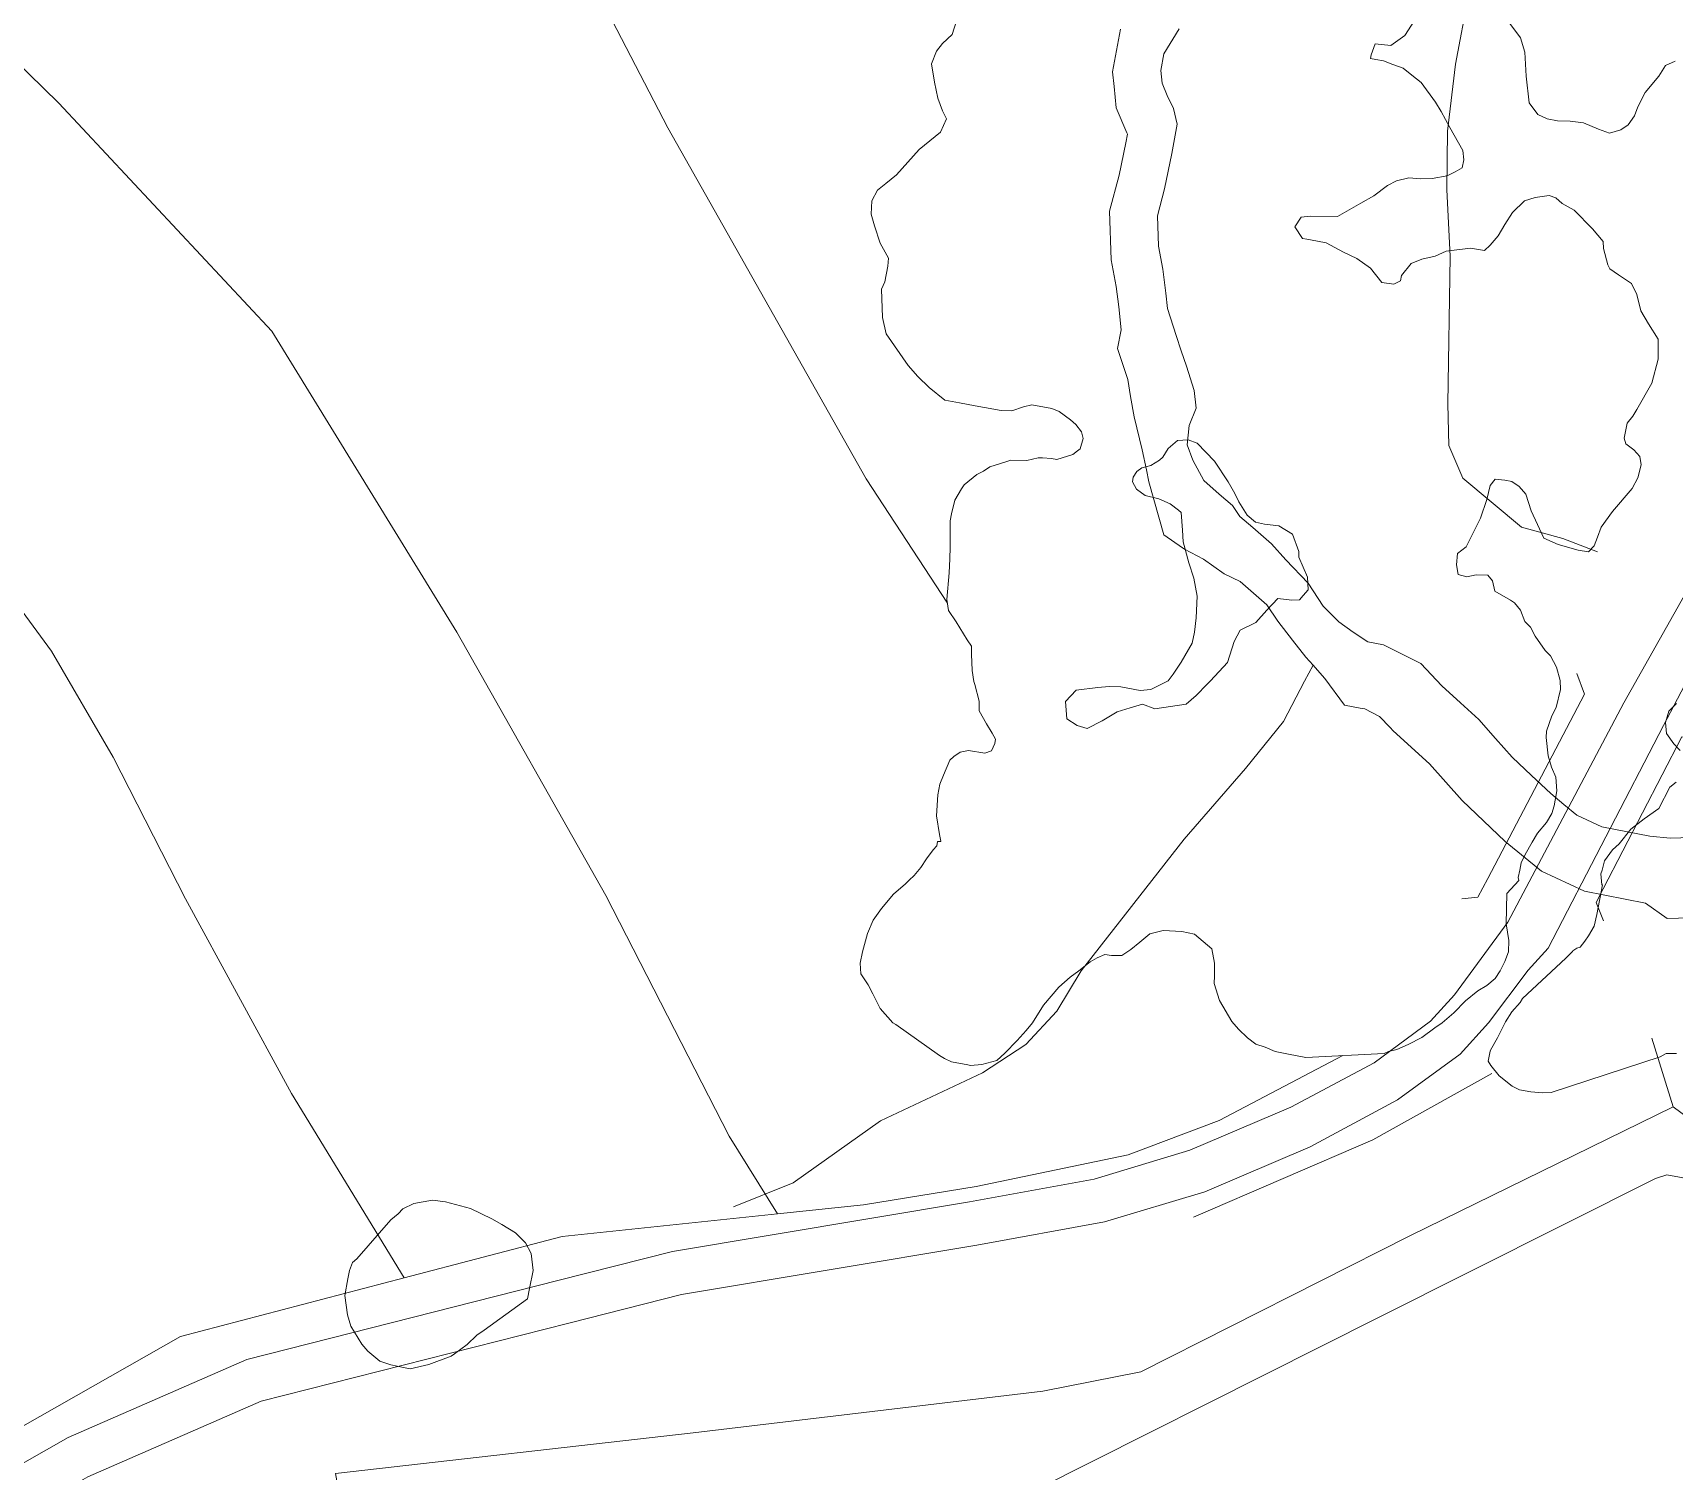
# Model space of a CAD drawing. Header units: metres. Extents: x 4652992 to 4879070, y 2074171 to 2309877.
# Drawn here: x 4653773.4 to 4653875.7, y 2308535.9 to 2308625.5 of the extents above; entities that cross this region are included whole.
import ezdxf

# ---------------------------------------------------------------- set-up
doc = ezdxf.new("R2010")
doc.units = ezdxf.units.M
doc.header["$MEASUREMENT"] = 0
doc.linetypes.add('DGN Style 3', pattern=[92.779933, 66.271381, -26.508552])
for name, color, linetype, lineweight in [('Level 1', 2, 'Continuous', 0), ('Level 10', 54, 'Continuous', 0), ('Level 19', 38, 'DGN Style 3', 0), ('Level 2', 6, 'Continuous', 0), ('Level 28', 5, 'Continuous', 0), ('Level 35', 4, 'Continuous', 0), ('Level 37', 3, 'Continuous', 0), ('Level 40', 1, 'Continuous', 0)]:
    doc.layers.add(name, color=color, linetype=linetype, lineweight=lineweight)

msp = doc.modelspace()

# ---------------------------------------------------------------- linework, layer by layer
at = {"layer": 'Level 1'}
for points in [[(4653870.979311, 2308593.17792, 1250), (4653868.817873, 2308594.004519, 1249), (4653866.229922, 2308594.71509, 1248), (4653862.570498, 2308597.777712, 1247), (4653861.698488, 2308599.802492, 1246.7875), (4653861.642275, 2308602.412478, 1246.55), (4653861.791323, 2308611.595278, 1245.3), (4653861.58008, 2308615.774721, 1244.8875), (4653861.616884, 2308619.394289, 1244.5), (4653862.111086, 2308623.569887, 1244.2125), (4653862.919131, 2308627.879275, 1243.975), (4653863.57593, 2308632.923281, 1243.6625), (4653864.03528, 2308641.534304, 1243.0125), (4653864.597109, 2308643.675295, 1243.0125), (4653865.453676, 2308645.504519, 1243.0125), (4653865.763674, 2308646.473513, 1243.0125), (4653865.876101, 2308647.928713, 1243.0125), (4653866.202517, 2308650.806093, 1242.6667), (4653866.283642, 2308651.67215, 1243), (4653866.052589, 2308654.234674, 1242.579446)], [(4653817.1131, 2308552.339297, 1255.4738), (4653820.830691, 2308553.84833, 1254.8738), (4653826.282717, 2308557.711123, 1253.4238), (4653832.64313, 2308560.710085, 1251.7113), (4653835.33771, 2308562.473879, 1251.1988), (4653837.269472, 2308564.538515, 1250.8488), (4653838.78351, 2308567.059695, 1250.5863), (4653845.212099, 2308575.277712, 1249.8363), (4653849.032107, 2308579.67792, 1249), (4653851.394472, 2308582.607119, 1248), (4653852.695413, 2308585.115625, 1246.7172), (4653853.238242, 2308586.1129, 1247.115619)]]:
    msp.add_polyline3d(points, dxfattribs=at)
at = {"layer": 'Level 10', "elevation": 1258.000385, "flags": 128}
msp.add_lwpolyline([(4653832.371189, 2308532.893937), (4653857.311037, 2308545.45228), (4653874.592846, 2308554.11853), (4653875.29706, 2308554.349534), (4653876.319314, 2308554.150121), (4653890.413854, 2308542.141278), (4653891.671989, 2308541.102079), (4653893.211449, 2308540.226098), (4653903.539371, 2308531.265496)], dxfattribs=at)
at = {"layer": 'Level 19', "linetype": 'DGN Style 3'}
for points in [[(4653766.747758, 2308532.93109, 1261.06256), (4653775.645877, 2308537.975289, 1260.371662), (4653786.781093, 2308542.834655, 1259.354975), (4653806.169932, 2308547.753084, 1257.290499), (4653813.313656, 2308549.571699, 1256.372681), (4653831.817707, 2308552.669732, 1253.725981), (4653839.599179, 2308554.078861, 1253.350121), (4653845.557812, 2308555.875778, 1253.057089), (4653851.863407, 2308558.555357, 1252.73101), (4653857.042582, 2308561.333746, 1252.5726), (4653860.559781, 2308563.922266, 1252.502575), (4653862.064312, 2308565.57376, 1252.449024), (4653865.378334, 2308570.101764, 1251.57082), (4653872.62028, 2308583.77075, 1251.219917), (4653878.300797, 2308593.879517, 1252.244749), (4653881.740625, 2308600.153372, 1252.268885), (4653885.273448, 2308606.225316, 1252.398548), (4653888.359842, 2308611.674665, 1252.621392), (4653889.627927, 2308613.897831, 1252.66785), (4653890.547704, 2308615.48915, 1252.706722), (4653891.277456, 2308616.85765, 1252.719202), (4653892.057587, 2308618.851858, 1252.451345), (4653893.267611, 2308622.928116, 1252.114335)], [(4653768.221379, 2308530.613145, 1261.097118), (4653776.87422, 2308535.5183, 1260.323746), (4653787.672861, 2308540.230786, 1259.316401), (4653806.845571, 2308545.094389, 1257.238209), (4653813.879509, 2308546.885055, 1256.360756), (4653832.28862, 2308549.967193, 1253.816866), (4653840.241671, 2308551.407393, 1253.323206), (4653846.493033, 2308553.292586, 1253.046809), (4653853.05067, 2308556.079271, 1252.905087), (4653858.511375, 2308559.008689, 1252.720885), (4653862.404641, 2308561.873979, 1252.565966), (4653864.177176, 2308563.819657, 1252.516478), (4653866.649717, 2308567.093079, 1252.433666), (4653867.900211, 2308568.472759, 1251.990906), (4653875.073553, 2308582.359163, 1251.684688), (4653880.503669, 2308592.697208, 1252.294955), (4653883.917473, 2308598.923599, 1252.563799), (4653887.441614, 2308604.980621, 1252.452952), (4653890.533296, 2308610.439306, 1252.58908), (4653891.608659, 2308612.324598, 1252.697763), (4653892.305179, 2308613.395698, 1252.750922), (4653893.389972, 2308613.977782, 1252.797401), (4653895.109768, 2308614.692159, 1252.854482), (4653897.570397, 2308615.247785, 1253.134731)]]:
    msp.add_polyline3d(points, dxfattribs=at)
at = {"layer": 'Level 2'}
for points in [[(4653876.7303, 2308570.361, 1248.0777), (4653875.3159, 2308570.3158, 1248.0777), (4653873.9668, 2308571.2801, 1248.0777), (4653870.1586, 2308572.0225, 1248.0777), (4653867.47, 2308573.2789, 1247.7777), (4653865.2132, 2308575.1319, 1247.7777), (4653862.5357, 2308577.6764, 1247.5777), (4653860.491, 2308579.9715, 1247.5777), (4653858.2314, 2308582.0308, 1247.3777), (4653858.0486, 2308582.2238, 1247.3777), (4653857.3879, 2308582.9216, 1247.3777), (4653856.471, 2308583.3834, 1247.1777), (4653856.1695, 2308583.4422, 1247.1777), (4653855.202, 2308583.6307, 1247.1777), (4653853.9769, 2308585.2781, 1247.1777), (4653853.363, 2308585.9719, 1247.1261), (4653853.238242, 2308586.1129, 1247.115619), (4653852.7869, 2308586.623, 1247.0777), (4653851.9661, 2308587.6672, 1247.0777), (4653851.0502, 2308588.8662, 1247.0777), (4653850.3476, 2308589.8675, 1247.0777), (4653848.6913, 2308591.3279, 1246.7777), (4653847.7031, 2308591.8111, 1246.7777), (4653846.4117, 2308592.7231, 1246.7777), (4653845.2339, 2308593.3366, 1246.7777), (4653845.1043, 2308593.4252, 1246.748), (4653843.9269, 2308594.2303, 1246.4777), (4653843.0116, 2308597.5388, 1246.2777), (4653842.854, 2308598.2867, 1246.2777), (4653842.5893, 2308599.543, 1246.2777), (4653842.0831, 2308601.594, 1246.2777), (4653841.859, 2308602.8575, 1246.1881), (4653841.6927, 2308603.9322, 1246.0777), (4653841.0488, 2308605.8499, 1245.9777), (4653841.2765, 2308607.0158, 1245.9777), (4653841.129, 2308608.45, 1245.8777), (4653840.9741, 2308609.7267, 1245.6777), (4653840.6527, 2308611.3858, 1245.5777), (4653840.5588, 2308614.4147, 1245.4777), (4653841.1564, 2308616.6585, 1245.4777), (4653841.5684, 2308618.6773, 1245.3777), (4653841.667, 2308619.2082, 1245.2987), (4653841.6199, 2308619.3076, 1245.2777), (4653840.9688, 2308620.8542, 1245.0777), (4653840.8312, 2308622.1947, 1245.0777), (4653840.7388, 2308623.0945, 1245.0777), (4653841.2339, 2308625.7606, 1245.0777)], [(4653844.8977, 2308625.7869, 1244.8777), (4653843.9401, 2308624.2249, 1245.0777), (4653843.7456, 2308623.1773, 1245.0777), (4653843.8259, 2308622.3948, 1245.0777), (4653844.1454, 2308621.6358, 1245.2777), (4653844.5375, 2308620.8072, 1245.3777), (4653844.7759, 2308619.8418, 1245.3777), (4653844.4356, 2308618.009, 1245.3777), (4653844.2105, 2308616.9056, 1245.4277), (4653843.9853, 2308615.8022, 1245.4777), (4653843.5385, 2308614.1246, 1245.4777), (4653843.5972, 2308612.2304, 1245.5777), (4653843.8758, 2308610.7922, 1245.6777), (4653844.0575, 2308609.2948, 1245.8777), (4653844.1554, 2308608.342, 1245.9777), (4653844.7001, 2308606.6622, 1245.9777), (4653845.0208, 2308605.7071, 1246.0277), (4653845.3414, 2308604.752, 1246.0777), (4653845.8358, 2308603.2438, 1246.2777), (4653845.9465, 2308602.1408, 1246.2777), (4653845.5182, 2308601.0474, 1246.2777), (4653845.3867, 2308599.8539, 1246.2777), (4653845.7477, 2308598.885, 1246.2777), (4653846.4211, 2308597.6158, 1246.4777), (4653847.3949, 2308596.7732, 1246.5777), (4653848.2164, 2308596.0634, 1246.7777), (4653848.6773, 2308595.3921, 1246.7777), (4653849.4947, 2308594.6998, 1246.7777), (4653850.6555, 2308593.6734, 1246.7777), (4653851.5474, 2308592.675, 1247.0777), (4653852.9312, 2308591.2325, 1247.0777), (4653853.8629, 2308589.8023, 1247.0777), (4653854.8439, 2308588.8166, 1247.0777), (4653855.7425, 2308588.1706, 1247.1777), (4653856.6489, 2308587.5778, 1247.1777), (4653857.6339, 2308587.3859, 1247.1777), (4653858.7905, 2308586.8033, 1247.2777), (4653859.9472, 2308586.2207, 1247.3777), (4653861.2649, 2308584.8291, 1247.3777), (4653862.4229, 2308583.7738, 1247.4777), (4653863.5808, 2308582.7184, 1247.5777), (4653864.6206, 2308581.5514, 1247.5777), (4653865.6603, 2308580.3843, 1247.5777), (4653866.858, 2308579.2461, 1247.6777), (4653868.0557, 2308578.1079, 1247.7777), (4653868.871, 2308577.4385, 1247.7777), (4653869.6863, 2308576.7691, 1247.7777), (4653871.2481, 2308576.0393, 1248.0777), (4653872.7426, 2308575.7479, 1248.0777), (4653874.2372, 2308575.4565, 1248.0777), (4653875.498, 2308575.3242, 1248.0777), (4653876.831, 2308575.3667, 1248.0777)]]:
    msp.add_polyline3d(points, dxfattribs=at)
at = {"layer": 'Level 28'}
for points in [[(4653869.679135, 2308585.584598, 1252.5), (4653870.149425, 2308584.306325, 1253.1), (4653864.134069, 2308572.806485, 1253.1), (4653863.51896, 2308571.653041, 1252.818663), (4653862.50273, 2308571.552529, 1252.818663)], [(4653871.351725, 2308570.175595, 1252.818663), (4653870.876962, 2308571.313499, 1252.818663), (4653871.326501, 2308572.161789, 1253), (4653876.222531, 2308581.636816, 1253), (4653877.33278, 2308581.607269, 1252.8)]]:
    msp.add_polyline3d(points, dxfattribs=at)
at = {"layer": 'Level 35', "elevation": 1254.638092, "flags": 128}
msp.add_lwpolyline([(4653845.794798, 2308551.701686), (4653856.970747, 2308556.521177), (4653864.385373, 2308560.66451)], dxfattribs=at)
at = {"layer": 'Level 37'}
for points in [[(4653830.443826, 2308589.984972, 1257.52229), (4653825.386363, 2308597.727599, 1257.2), (4653813.026401, 2308619.60919, 1256.5), (4653806.656889, 2308631.881559, 1253.1), (4653795.733136, 2308651.959621, 1248.2), (4653790.165729, 2308662.392999, 1243.5), (4653785.969062, 2308669.993972, 1242.267899)], [(4653796.588422, 2308547.920313, 1260.031982), (4653789.563465, 2308559.41992, 1260.417157), (4653782.947891, 2308571.537793, 1259.7), (4653778.441424, 2308580.372125, 1258.9), (4653774.605865, 2308586.986383, 1257.6), (4653769.557156, 2308593.837451, 1255.2), (4653759.8438, 2308603.64884, 1250.3), (4653755.537467, 2308607.72047, 1247.2), (4653750.750011, 2308612.200147, 1244.9), (4653744.559191, 2308618.000415, 1243.470929), (4653739.360496, 2308622.722258, 1241.756726), (4653750.933349, 2308637.347796, 1241.756726), (4653752.974059, 2308642.323286, 1241.6), (4653765.564613, 2308630.438464, 1245.5), (4653775.060993, 2308621.143862, 1251.2), (4653788.331075, 2308606.931741, 1256.6), (4653799.861003, 2308588.165599, 1259.4), (4653809.151328, 2308571.756189, 1259.3), (4653816.844634, 2308556.746357, 1258.721), (4653819.859671, 2308551.90828, 1256.8577)], [(4653771.984532, 2308527.131293, 1263.248594), (4653786.800653, 2308534.052345, 1261.526494), (4653788.381538, 2308530.226794, 1261.526494), (4653793.02776, 2308531.689309, 1261.526494), (4653792.292254, 2308535.731941, 1261.526494), (4653814.601277, 2308538.254136, 1260.378427), (4653836.393985, 2308540.865058, 1260.378427), (4653842.504447, 2308542.070117, 1260.378427), (4653859.278132, 2308550.532293, 1259.230359), (4653875.677844, 2308558.578594, 1259.230359), (4653874.365953, 2308562.85959, 1256.934225)], [(4653772.816567, 2308538.668556, 1261.967054), (4653782.639026, 2308544.274987, 1261.041815), (4653796.588422, 2308547.920313, 1260.031982), (4653806.427381, 2308550.491479, 1259.319715), (4653819.859671, 2308551.90828, 1256.85775), (4653825.218678, 2308552.473533, 1255.875513), (4653832.237957, 2308553.621497, 1254.727446), (4653841.717568, 2308555.5938, 1254.727446), (4653847.389645, 2308557.735493, 1254.153413), (4653855.101394, 2308561.780527, 1253.579379)], [(4653875.677844, 2308558.578594, 1259.230359), (4653884.541678, 2308552.063037, 1259.804393), (4653905.729017, 2308533.222514, 1259.230359), (4653944.741442, 2308500.889329, 1260.378427), (4653961.123297, 2308487.956521, 1260.825194), (4653929.602391, 2308476.771742, 1260.95246), (4653915.355149, 2308472.126188, 1260.95246), (4653903.455918, 2308469.132979, 1263.822628), (4653884.529831, 2308461.993493, 1264.970695), (4653863.847324, 2308454.526326, 1263.822628), (4653857.528678, 2308452.775555, 1263.519133), (4653853.880494, 2308451.764716, 1263.343904), (4653851.896179, 2308451.214902, 1263.248594), (4653846.381272, 2308449.390874, 1263.822628), (4653841.987007, 2308449.945627, 1264.396661), (4653826.620397, 2308463.025186, 1264.396661), (4653801.18775, 2308484.213735, 1266.692796), (4653792.461351, 2308491.810147, 1266.534521), (4653769.538566, 2308511.764647, 1266.118762)]]:
    msp.add_polyline3d(points, dxfattribs=at)
at = {"layer": 'Level 40', "color": 3}
for points in [[(4653859.785338, 2308626.644501, 1250.0465), (4653858.956623, 2308625.374462, 1251.0465), (4653858.096861, 2308624.743314, 1252.6465), (4653857.099695, 2308624.839245, 1254.4465), (4653856.859334, 2308624.151053, 1254.4465), (4653856.818886, 2308623.933094, 1254.4465), (4653857.145614, 2308623.872595, 1254.4465), (4653857.635705, 2308623.781845, 1254.4465), (4653858.214482, 2308623.56195, 1254.4465), (4653858.847713, 2308623.331972, 1254.4465), (4653859.386047, 2308622.894117, 1254.4465), (4653859.978837, 2308622.446177, 1254.4465), (4653860.875836, 2308621.209186, 1254.4465), (4653861.220485, 2308620.638096, 1254.4465), (4653861.766645, 2308619.635139, 1254.4465), (4653862.568778, 2308618.190214, 1254.4465), (4653862.631052, 2308617.615023, 1254.4465), (4653862.540067, 2308617.12457, 1254.4465), (4653862.098216, 2308616.86818, 1254.4465), (4653861.601905, 2308616.621871, 1254.4465), (4653860.669935, 2308616.456223, 1254.4465), (4653859.931662, 2308616.423814, 1254.4465), (4653859.213606, 2308616.500398, 1254.4465), (4653858.44499, 2308616.304499, 1254.4465), (4653857.884087, 2308616.01377, 1254.4465), (4653857.034558, 2308615.381888, 1254.4465), (4653856.215355, 2308614.913491, 1254.4465), (4653854.7656, 2308614.074892, 1252.7465), (4653853.06896, 2308614.103202, 1250.8465), (4653852.491561, 2308614.040269, 1250.8465), (4653852.096199, 2308613.434113, 1250.8465), (4653852.586084, 2308612.720662, 1250.8465), (4653852.85955, 2308612.670031, 1250.8465), (4653853.515867, 2308612.548517, 1250.8465), (4653854.062796, 2308612.447255, 1250.8465), (4653855.140247, 2308611.851472, 1250.8465), (4653855.974706, 2308611.47052, 1250.8465), (4653856.823233, 2308610.860505, 1250.8465), (4653857.525946, 2308609.96848, 1251.5465), (4653858.265165, 2308609.874874, 1252.3465), (4653858.698024, 2308610.077308, 1252.3465), (4653858.758846, 2308610.405133, 1252.3465), (4653859.347664, 2308611.143825, 1252.3465), (4653860.019165, 2308611.415091, 1252.3465), (4653860.844307, 2308611.601396, 1252.3465), (4653861.525931, 2308611.927294, 1252.3465), (4653863.053567, 2308612.116888, 1253.4465), (4653863.435226, 2308612.046225, 1253.4465), (4653863.925929, 2308611.955372, 1253.4465), (4653864.269388, 2308612.286846, 1253.4465), (4653864.772492, 2308612.870943, 1253.4465), (4653865.186787, 2308613.584347, 1253.4465), (4653865.665716, 2308614.342207, 1253.4465), (4653866.417241, 2308615.049582, 1253.4465), (4653867.07768, 2308615.265903, 1253.4465), (4653867.946074, 2308615.387284, 1253.4465), (4653868.372113, 2308615.251966, 1253.4465), (4653868.757679, 2308614.898408, 1253.4465), (4653869.524885, 2308614.474186, 1253.4465), (4653870.661359, 2308613.304378, 1253.4465), (4653871.322992, 2308612.534702, 1254.6465), (4653871.351055, 2308612.078662, 1254.6465), (4653871.61485, 2308611.071766, 1254.6465), (4653871.737769, 2308610.823581, 1254.6465), (4653872.286132, 2308610.440268, 1254.6465), (4653873.086509, 2308609.89758, 1254.6465), (4653873.410934, 2308609.217581, 1254.6465), (4653873.674749, 2308608.210647, 1254.6465), (4653874.142309, 2308607.391415, 1254.6465), (4653874.753003, 2308606.432955, 1254.6465), (4653874.748546, 2308605.193847, 1254.6465), (4653874.356802, 2308603.688238, 1254.6465), (4653873.42182, 2308602.043587, 1253.2465), (4653873.177252, 2308601.637199, 1253.2465), (4653872.813488, 2308601.196416, 1253.2465), (4653872.64145, 2308600.268457, 1253.2465), (4653872.744345, 2308599.910648, 1253.2465), (4653873.239128, 2308599.536749, 1253.2465), (4653873.614717, 2308599.128455, 1253.2465), (4653873.687257, 2308598.606879, 1253.2465), (4653873.480923, 2308597.798155, 1253.2465), (4653873.131209, 2308597.128886, 1253.2465), (4653871.901121, 2308595.692458, 1252.6465), (4653871.207582, 2308594.719868, 1252.0465), (4653870.976717, 2308594.084056, 1252.0465), (4653870.766122, 2308593.557577, 1252.0465), (4653870.411938, 2308593.170767, 1252.0465), (4653869.756504, 2308593.292097, 1252.0465), (4653868.520526, 2308593.633989, 1252.0465), (4653867.632539, 2308594.024558, 1252.0465), (4653866.836027, 2308595.739394, 1253.1465), (4653866.496646, 2308596.782984, 1253.7465), (4653866.076886, 2308597.255708, 1253.7465), (4653865.626774, 2308597.564757, 1253.7465), (4653865.190701, 2308597.645484, 1253.7465), (4653864.58098, 2308597.701925, 1253.7465), (4653864.281994, 2308597.305823, 1253.7465), (4653864.065585, 2308596.442973, 1253.7465), (4653863.679438, 2308595.272929, 1253.7465), (4653862.774351, 2308593.492153, 1253.1465), (4653862.246803, 2308593.081526, 1253.1465), (4653862.1697, 2308592.361605, 1253.1465), (4653862.286633, 2308591.775189, 1253.1465), (4653862.822019, 2308591.619607, 1253.1465), (4653863.408039, 2308591.737038, 1253.1465), (4653864.137456, 2308591.71497, 1253.1465), (4653864.41413, 2308591.381371, 1253.1465), (4653864.575498, 2308590.730249, 1253.1465), (4653865.54109, 2308590.156167, 1253.1465), (4653865.793595, 2308589.996471, 1253.1465), (4653866.159127, 2308589.533462, 1253.1465), (4653866.44549, 2308588.828932, 1254.8465), (4653866.792265, 2308588.492438, 1256.0465), (4653867.082003, 2308587.932234, 1256.0465), (4653867.701847, 2308587.02949, 1256.0465), (4653868.031951, 2308586.686954, 1256.0465), (4653868.410248, 2308585.997772, 1256.0465), (4653868.649547, 2308585.165448, 1256.0465), (4653868.65738, 2308584.601114, 1256.0465), (4653868.391124, 2308583.468321, 1256.0465), (4653868.127123, 2308582.954285, 1256.0465), (4653867.782395, 2308582.004855, 1256.0465), (4653867.766128, 2308581.613825, 1256.0465), (4653867.890522, 2308580.464955, 1256.0465), (4653868.095642, 2308579.751473, 1256.0465), (4653868.375315, 2308579.136773, 1256.0465), (4653868.441431, 2308578.280121, 1256.0465), (4653868.269891, 2308577.354853, 1256.0465), (4653868.124705, 2308576.875062, 1256.0465), (4653867.796227, 2308576.316596, 1256.0465), (4653867.21999, 2308575.635086, 1256.0465), (4653866.891502, 2308575.076606, 1256.0465), (4653866.468272, 2308574.310458, 1256.0465), (4653866.204239, 2308573.796332, 1256.0465), (4653866.120521, 2308573.3448, 1256.0465), (4653866.032673, 2308572.870985, 1256.0465), (4653866.056768, 2308572.697625, 1256.0465), (4653865.3078, 2308571.879931, 1258.0465), (4653865.270204, 2308569.981145, 1258.2004), (4653865.451717, 2308568.951382, 1258.2004), (4653865.418172, 2308568.237503, 1258.2004), (4653865.193161, 2308567.64091, 1258.2004), (4653864.901365, 2308567.064707, 1258.2004), (4653864.586758, 2308566.582505, 1258.2004), (4653864.062028, 2308566.152672, 1258.2004), (4653863.513896, 2308565.804807, 1258.2004), (4653862.742827, 2308565.184032, 1258.2004), (4653862.017129, 2308564.433002, 1258.2004), (4653861.288407, 2308563.825168, 1258.2004), (4653860.82868, 2308563.510572, 1258.2004), (4653860.019468, 2308562.903725, 1258.2004), (4653859.160135, 2308562.473061, 1258.2004), (4653858.465224, 2308562.147683, 1258.2004), (4653857.94295, 2308562.030771, 1258.2004), (4653857.674845, 2308561.910895, 1258.2004), (4653852.786555, 2308561.663259, 1258.2004), (4653851.699305, 2308561.862015, 1258.2004), (4653850.870901, 2308562.023597, 1258.2004), (4653850.251795, 2308562.295466, 1258.2004), (4653849.667162, 2308562.485501, 1258.2004), (4653849.143436, 2308562.87671, 1258.2004), (4653848.597467, 2308563.417394, 1258.2004), (4653848.18083, 2308563.91132, 1258.2004), (4653847.406013, 2308565.208039, 1258.2004), (4653847.07372, 2308566.271205, 1258.2004), (4653847.085531, 2308566.747838, 1258.2004), (4653847.100938, 2308567.530567, 1258.2004), (4653846.921958, 2308568.423414, 1258.2004), (4653845.846068, 2308569.339802, 1258.2004), (4653845.055037, 2308569.504278, 1258.2004), (4653843.886827, 2308569.583934, 1258.2004), (4653843.069014, 2308569.360788, 1258.2004), (4653842.435205, 2308568.846305, 1258.2004), (4653841.87676, 2308568.38012, 1258.2004), (4653841.322151, 2308568.018397, 1258.2004), (4653840.674163, 2308568.008614, 1258.2004), (4653840.264478, 2308568.077844, 1258.2004), (4653839.790991, 2308567.876155, 1258.2004), (4653839.336365, 2308567.615327, 1258.2004), (4653838.630348, 2308567.061362, 1258.2004), (4653838.092132, 2308566.662852, 1258.2004), (4653837.395328, 2308566.03707, 1258.2004), (4653836.442202, 2308564.919043, 1258.2004), (4653835.75606, 2308563.818056, 1258.2004), (4653835.346185, 2308563.336109, 1258.2004), (4653834.78577, 2308562.714402, 1258.2004), (4653834.027924, 2308561.917662, 1258.2004), (4653833.516294, 2308561.474925, 1258.2004), (4653832.598853, 2308561.216489, 1258.2004), (4653831.892561, 2308561.158313, 1258.2004), (4653831.712407, 2308561.193458, 1258.2004), (4653830.690475, 2308561.392819, 1258.2004), (4653830.25539, 2308561.593181, 1258.2004), (4653829.950607, 2308561.781824, 1258.2004), (4653827.231068, 2308563.724346, 1261.6004), (4653827.043787, 2308563.811957, 1261.6004), (4653826.25505, 2308564.720191, 1261.6004), (4653825.787341, 2308565.623847, 1261.6004), (4653825.51018, 2308566.176826, 1261.6004), (4653825.045139, 2308566.882075, 1261.6004), (4653825.011355, 2308567.538403, 1261.6004), (4653825.150182, 2308568.244873, 1261.6004), (4653825.467438, 2308569.38114, 1261.6004), (4653825.815052, 2308570.222145, 1261.6004), (4653826.328213, 2308570.936206, 1261.6004), (4653827.075698, 2308571.846212, 1261.6004), (4653827.827473, 2308572.492626, 1261.6004), (4653828.058007, 2308572.710393, 1261.6004), (4653828.383296, 2308572.997009, 1261.6004), (4653828.792523, 2308573.498686, 1261.6004), (4653829.13238, 2308574.043872, 1261.6004), (4653829.568263, 2308574.608546, 1261.6004), (4653829.778613, 2308574.852185, 1261.6004), (4653829.832237, 2308575.12553, 1261.6004), (4653830.038773, 2308575.121583, 1261.76497), (4653830.044518, 2308575.152513, 1261.9465), (4653829.952798, 2308575.560889, 1261.9465), (4653829.7756, 2308576.71196, 1261.9465), (4653829.854566, 2308578.039253, 1261.9465), (4653829.975046, 2308578.687898, 1261.9465), (4653830.193484, 2308579.262495, 1261.9465), (4653830.590193, 2308580.195463, 1261.9465), (4653830.856383, 2308580.425747, 1261.9465), (4653831.240607, 2308580.690094, 1261.9465), (4653831.750556, 2308580.785985, 1261.7465), (4653832.77541, 2308580.620117, 1260.5465), (4653833.194244, 2308580.766611, 1260.5465), (4653833.392912, 2308581.233858, 1260.5465), (4653833.443186, 2308581.504561, 1260.5465), (4653833.233079, 2308581.879454, 1260.5465), (4653832.890876, 2308582.446795, 1260.5465), (4653832.426635, 2308583.26072, 1260.5465), (4653832.429068, 2308583.876266, 1260.5465), (4653832.16549, 2308584.910613, 1261.4465), (4653832.087567, 2308585.09285, 1261.4465), (4653831.991988, 2308585.781796, 1261.4465), (4653831.956676, 2308586.795202, 1261.4465), (4653831.93902, 2308587.301898, 1261.4465), (4653831.675124, 2308587.686359, 1261.4465), (4653830.991496, 2308588.81973, 1261.4465), (4653830.507696, 2308589.52456, 1261.4465), (4653830.412129, 2308590.21346, 1261.4465), (4653830.551392, 2308591.865679, 1261.4465), (4653830.604054, 2308592.750843, 1261.4465), (4653830.626582, 2308593.473779, 1261.4465), (4653830.61641, 2308595.117178, 1260.0465), (4653830.696897, 2308595.55046, 1260.0465), (4653830.911984, 2308596.406997, 1260.0465), (4653831.323399, 2308597.115136, 1260.0465), (4653831.481927, 2308597.365895, 1260.0465), (4653832.272121, 2308598.003904, 1260.0465), (4653832.701206, 2308598.204574, 1260.0465), (4653833.086235, 2308598.469416, 1260.0465), (4653834.096667, 2308598.786543, 1260.0465), (4653834.3974, 2308598.898929, 1260.0465), (4653835.401577, 2308598.881099, 1260.0465), (4653836.101198, 2308599.03168, 1260.0465), (4653836.38181, 2308599.035753, 1260.0465), (4653836.932974, 2308598.989743, 1260.0465), (4653837.257637, 2308598.929644, 1260.0465), (4653838.268024, 2308599.246762, 1260.0465), (4653838.560508, 2308599.47804, 1258.7718), (4653838.727246, 2308599.609886, 1260.0465), (4653838.902031, 2308600.249723, 1260.0465), (4653838.810097, 2308600.658849, 1260.0465), (4653838.447618, 2308601.118056, 1260.0465), (4653838.10908, 2308601.404784, 1260.0465), (4653837.421949, 2308601.924086, 1260.0465), (4653836.955081, 2308602.12254, 1260.0465), (4653835.710568, 2308602.352922, 1260.0465), (4653835.183351, 2308602.22646, 1260.0465), (4653834.463626, 2308601.967588, 1260.0465), (4653833.794188, 2308601.979482, 1260.0465), (4653832.766093, 2308602.169799, 1260.0465), (4653832.170879, 2308602.279983, 1260.0465), (4653831.196888, 2308602.460285, 1260.0465), (4653830.277005, 2308602.63057, 1260.0465), (4653829.305457, 2308603.426592, 1260.0465), (4653828.594407, 2308604.118371, 1260.0465), (4653827.991583, 2308604.790112, 1260.0465), (4653826.622192, 2308606.769238, 1259.1465), (4653826.407918, 2308607.785987, 1257.2465), (4653826.34585, 2308609.545772, 1256.4465), (4653826.545476, 2308610.015069, 1256.4465), (4653826.727363, 2308610.99389, 1256.4465), (4653826.763965, 2308611.493355, 1256.4465), (4653826.263457, 2308612.429741, 1256.4465), (4653825.901949, 2308613.509125, 1256.4465), (4653825.697173, 2308614.221998, 1256.4465), (4653825.740069, 2308615.057747, 1256.4465), (4653826.088786, 2308615.724374, 1256.4465), (4653826.614432, 2308616.133258, 1256.4465), (4653827.279061, 2308616.685135, 1256.4465), (4653828.693328, 2308618.262031, 1258.1465), (4653830.011637, 2308619.349323, 1258.9465), (4653830.389491, 2308620.176536, 1258.9465), (4653830.145025, 2308620.67038, 1258.9465), (4653829.842577, 2308621.455316, 1258.9465), (4653829.634594, 2308622.447037, 1258.9465), (4653829.456831, 2308623.601359, 1258.9465), (4653829.770432, 2308624.384335, 1258.9465), (4653830.142013, 2308624.876221, 1258.9465), (4653830.750418, 2308625.436386, 1258.9465), (4653831.165226, 2308626.74005, 1257.2465)], [(4653875.817788, 2308623.769229, 1253.6465), (4653875.201997, 2308623.488385, 1253.6465), (4653874.798034, 2308622.829844, 1253.6465), (4653873.93165, 2308621.805622, 1253.6465), (4653873.487219, 2308620.928894, 1253.6465), (4653873.266969, 2308620.349125, 1253.6465), (4653872.883206, 2308619.799625, 1253.6465), (4653872.430886, 2308619.488475, 1253.6465), (4653871.716157, 2308619.282325, 1253.6465), (4653871.027832, 2308619.52261, 1253.6465), (4653870.087216, 2308619.922442, 1253.6465), (4653869.259536, 2308620.019284, 1253.6465), (4653868.476241, 2308620.051491, 1253.6465), (4653867.822185, 2308620.1726, 1253.6465), (4653867.252981, 2308620.447244, 1253.6465), (4653866.710204, 2308621.168319, 1253.6465), (4653866.513044, 2308622.840847, 1253.6465), (4653866.481047, 2308623.580146, 1253.6465), (4653866.449049, 2308624.319437, 1253.6465), (4653866.164771, 2308625.218258, 1253.6465), (4653865.444474, 2308626.197808, 1253.6465)], [(4653843.876414, 2308599.085713, 1256.3465), (4653843.659998, 2308598.886365, 1256.3465), (4653843.122277, 2308598.566936, 1256.3465), (4653842.820752, 2308598.472994, 1256.3465), (4653842.572744, 2308598.419628, 1257.7465), (4653842.262156, 2308598.193603, 1257.7465), (4653842.030929, 2308597.832625, 1257.7465), (4653841.9773, 2308597.543778, 1257.7465), (4653842.237277, 2308597.094741, 1257.4465), (4653842.762619, 2308596.69771, 1257.4465), (4653843.618006, 2308596.479592, 1257.4465), (4653844.336452, 2308596.16727, 1257.4465), (4653844.86022, 2308595.77143, 1257.4465), (4653845.011986, 2308595.623782, 1257.4465), (4653845.107587, 2308594.530084, 1257.4465), (4653845.152074, 2308593.804504, 1257.4465), (4653845.504205, 2308592.48395, 1257.4465), (4653845.805224, 2308591.531519, 1257.4465), (4653846.016321, 2308590.416375, 1257.4465), (4653845.942807, 2308589.054976, 1257.4465), (4653845.839628, 2308588.177313, 1257.4465), (4653845.710888, 2308587.483724, 1257.4465), (4653845.012898, 2308586.297626, 1257.4465), (4653844.516218, 2308585.552538, 1257.4465), (4653844.199399, 2308585.132876, 1257.4465), (4653843.124075, 2308584.594476, 1259.9465), (4653842.45865, 2308584.538802, 1259.9465), (4653841.249562, 2308584.762587, 1259.9465), (4653840.537252, 2308584.775201, 1259.9465), (4653839.81424, 2308584.730184, 1259.9465), (4653838.472654, 2308584.561203, 1259.9465), (4653837.804646, 2308583.850254, 1259.9465), (4653837.899909, 2308582.759565, 1259.9465), (4653838.537337, 2308582.343515, 1259.9465), (4653839.159991, 2308582.16866, 1259.9465), (4653840.083779, 2308582.653445, 1259.9465), (4653841.018253, 2308583.195857, 1259.9465), (4653841.841642, 2308583.460754, 1259.9465), (4653842.596747, 2308583.678673, 1259.9465), (4653843.368279, 2308583.382268, 1258.2465), (4653845.321463, 2308583.673718, 1256.3465), (4653845.960029, 2308584.214063, 1256.3465), (4653846.630813, 2308584.928032, 1256.3465), (4653846.847244, 2308585.127435, 1256.3465), (4653847.900691, 2308586.284666, 1254.6465), (4653848.322042, 2308587.586302, 1254.6465), (4653848.693696, 2308588.297285, 1254.6465), (4653849.681105, 2308588.774319, 1254.6465), (4653850.363938, 2308589.547642, 1254.6465), (4653851.035998, 2308590.262963, 1254.6465), (4653851.915763, 2308590.160097, 1254.6465), (4653852.400751, 2308590.190284, 1254.6465), (4653852.628351, 2308590.44805, 1254.6465), (4653852.935401, 2308590.811065, 1254.6465), (4653852.901479, 2308591.597059, 1254.6465), (4653852.352794, 2308592.83819, 1254.6465), (4653852.359421, 2308593.196822, 1254.6465), (4653851.963021, 2308594.289787, 1254.6465), (4653851.100677, 2308594.809267, 1254.6465), (4653850.220942, 2308594.91214, 1254.6465), (4653849.641623, 2308595.019377, 1254.6465), (4653849.126872, 2308595.474514, 1254.6465), (4653848.618761, 2308596.288267, 1254.6465), (4653848.357265, 2308596.816466, 1254.6465), (4653847.954263, 2308597.550776, 1254.6465), (4653847.100337, 2308598.837448, 1255.8465), (4653846.00987, 2308599.947658, 1256.3465), (4653845.453212, 2308600.170407, 1256.3465), (4653844.785031, 2308600.114546, 1256.3465), (4653844.215096, 2308599.621538, 1256.3465), (4653843.876414, 2308599.085713, 1256.3465)], [(4653876.12673, 2308580.799207, 1258.2465), (4653875.717879, 2308581.211145, 1258.2465), (4653875.277031, 2308581.853178, 1258.2465), (4653875.217118, 2308582.536783, 1258.2465), (4653875.423186, 2308583.245871, 1258.2465), (4653875.884451, 2308583.720909, 1258.2465)], [(4653875.899077, 2308561.898794, 1258.6563), (4653875.239353, 2308561.897067, 1258.6563), (4653874.883942, 2308561.703884, 1258.6563), (4653868.090084, 2308559.464849, 1257.5083), (4653867.537145, 2308559.445848, 1257.5083), (4653866.806362, 2308559.512519, 1257.5083), (4653866.112609, 2308559.647835, 1257.5083), (4653865.649841, 2308559.863363, 1257.5083), (4653864.843387, 2308560.505218, 1257.5083), (4653864.316895, 2308561.161962, 1257.5083), (4653864.156364, 2308561.423745, 1257.5083), (4653864.278806, 2308562.048765, 1257.5083), (4653864.292556, 2308562.118953, 1257.5083), (4653864.740617, 2308562.885129, 1257.5083), (4653865.228416, 2308563.878754, 1257.5083), (4653865.639057, 2308564.512256, 1257.5083), (4653866.146636, 2308565.090026, 1257.5083), (4653866.297424, 2308565.325206, 1257.5083), (4653868.986684, 2308567.841929, 1256.3602), (4653869.417907, 2308568.266526, 1256.3602), (4653869.427508, 2308568.315545, 1256.3602), (4653869.672233, 2308568.479705, 1256.3602), (4653869.896065, 2308568.541999, 1256.3602), (4653870.18031, 2308568.910331, 1256.3602), (4653870.407069, 2308569.233365, 1256.3602), (4653870.752909, 2308569.838088, 1256.3602), (4653870.928671, 2308570.565348, 1256.3602), (4653871.278724, 2308572.414651, 1256.4545), (4653871.244371, 2308572.413708, 1256.5465), (4653871.184353, 2308573.098809, 1256.5465), (4653871.252411, 2308573.3448, 1256.5465), (4653871.411015, 2308573.918062, 1256.5465), (4653871.913537, 2308574.61136, 1256.5465), (4653872.319502, 2308574.985536, 1256.5465), (4653873.049779, 2308575.898756, 1256.5465), (4653873.877715, 2308576.531792, 1256.5465), (4653874.784664, 2308577.187631, 1256.5465), (4653875.480216, 2308578.519061, 1256.5465), (4653875.87273, 2308578.820807, 1256.5465)], [(4653793.626487, 2308549.11507, 1265.000385), (4653795.746163, 2308551.538367, 1263.600385), (4653796.199488, 2308551.906399, 1263.600385), (4653796.490791, 2308552.229693, 1263.600385), (4653797.191619, 2308552.559152, 1263.600385), (4653798.34841, 2308552.764899, 1263.600385), (4653799.149651, 2308552.656436, 1263.600385), (4653800.719051, 2308552.252334, 1263.600385), (4653802.04774, 2308551.604814, 1263.600385), (4653802.677449, 2308551.250272, 1263.600385), (4653803.529622, 2308550.732389, 1263.600385), (4653804.138892, 2308550.109269, 1263.600385), (4653804.498228, 2308549.44845, 1263.600385), (4653804.623099, 2308548.3767, 1263.600385), (4653804.403267, 2308547.256978, 1263.600385), (4653804.275249, 2308546.604916, 1263.600385), (4653801.560137, 2308544.655597, 1265.000385), (4653801.112132, 2308544.354366, 1265.000385), (4653800.509011, 2308543.7591, 1265.000385), (4653799.720345, 2308543.17518, 1265.000385), (4653799.511681, 2308543.048569, 1265.000385), (4653798.128759, 2308542.510649, 1265.000385), (4653796.954735, 2308542.25463, 1265.000385), (4653796.541037, 2308542.335403, 1265.000385), (4653795.743989, 2308542.493519, 1265.000385), (4653795.063353, 2308542.720961, 1265.000385), (4653794.313656, 2308543.352565, 1265.000385), (4653793.945691, 2308543.781633, 1265.000385), (4653793.261703, 2308544.916562, 1265.000385), (4653793.046753, 2308545.61434, 1265.000385), (4653792.8748, 2308546.814954, 1265.000385), (4653793.06178, 2308547.852747, 1265.000385), (4653793.164889, 2308548.377704, 1265.000385), (4653793.359992, 2308548.876198, 1265.000385), (4653793.626487, 2308549.11507, 1265.000385)]]:
    msp.add_polyline3d(points, dxfattribs=at)

doc.saveas('drawing.dxf')
